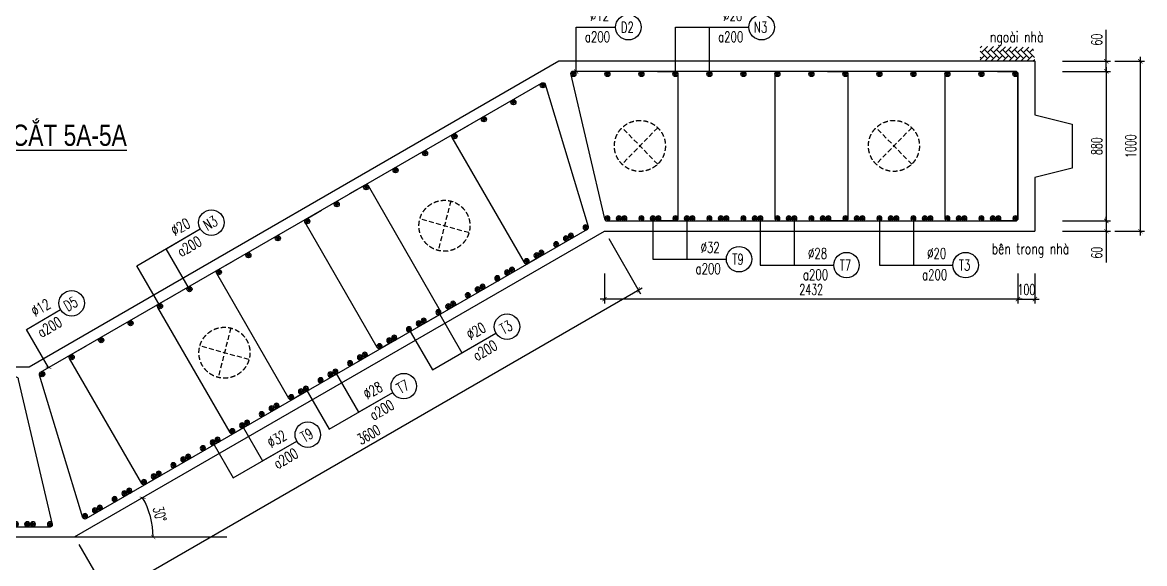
# Model space of a CAD drawing. Header units: millimetres. Extents: x -143483 to 1166745, y -1448440 to -1202244.
# Drawn here: x 533437 to 559843, y -1239771 to -1227031 of the extents above; entities that cross this region are included whole.
import ezdxf
from ezdxf.enums import TextEntityAlignment as Align

# ---------------------------------------------------------------- set-up
doc = ezdxf.new("R2010")
doc.units = ezdxf.units.MM
doc.header["$LTSCALE"] = 30
doc.header["$PDMODE"] = 3
doc.linetypes.add('DASHED', pattern=[19.05, 12.7, -6.35])
doc.layers.get('0').update_dxf_attribs({"lineweight": 9})
doc.layers.get('Defpoints').update_dxf_attribs({"lineweight": 9})
for name, color, linetype in [('ccu11-Cotthep', 9, 'Continuous'), ('ccu11-Dim', 8, 'Continuous'), ('ccu11-Hatch', 8, 'Continuous'), ('ccu11-Text', 31, 'Continuous'), ('ccu11-Thay', 7, 'Continuous'), ('ccu11-Thep', 4, 'Continuous'), ('ccu11-Thep doc', 4, 'Continuous'), ('ccu11-Thepdai', 6, 'Continuous')]:
    doc.layers.add(name, color=color, linetype=linetype)
doc.layers.add('ccu11-Khuat', color=9, linetype='DASHED', lineweight=30)
doc.layers.add('Vicom_thep doc', color=1, linetype='Continuous', lineweight=35)
doc.styles.add('ccu11-dim', font='vnsimli.shx', dxfattribs={"width": 0.65, "bigfont": 'bigfont.shx'})
doc.styles.add('ccu11-VnAvH-B', font='VHAVANB.TTF')
doc.styles.add('ccu11-vnsimli', font='vnsimli.shx', dxfattribs={"width": 0.8, "bigfont": 'vns.shx'})
doc.styles.add('ccu11-vnsimple', font='vnsimple.shx', dxfattribs={"bigfont": 'bigfont.shx'})
doc.styles.add('ccu11_simli', font='vnsimli.shx', dxfattribs={"width": 0.8})
doc.dimstyles.new('ccu11-100', dxfattribs={"dimscale": 100, "dimtxt": 2.5, "dimasz": 1, "dimexe": 1, "dimexo": 2, "dimgap": 1, "dimtad": 1, "dimdec": 0, "dimdsep": 46, "dimtxsty": 'ccu11-dim', "dimblk": 'ARCHTICK', "dimcen": -1, "dimdle": 1, "dimclrd": 256, "dimclre": 256, "dimclrt": 3, "dimadec": 0, "dimazin": 2, "dimtfac": 0.1, "dimtdec": 0, "dimtmove": 0, "dimatfit": 1, "dimldrblk": 'ARCHTICK', "dimfxl": 0, "dimtvp": 0.833333, "dimtolj": 1, "dimtzin": 12, "dimarcsym": 0})
doc.dimstyles.new('ccu11-100x4', dxfattribs={"dimscale": 100, "dimtxt": 2.5, "dimasz": 1, "dimexe": 1, "dimexo": 2, "dimgap": 1, "dimtad": 1, "dimdec": 0, "dimlfac": 0.25, "dimdsep": 46, "dimtxsty": 'ccu11-dim', "dimblk": 'ARCHTICK', "dimcen": -1, "dimdle": 1, "dimclrd": 256, "dimclre": 256, "dimclrt": 3, "dimadec": 0, "dimazin": 2, "dimtfac": 0.1, "dimtdec": 0, "dimtmove": 0, "dimatfit": 1, "dimldrblk": 'ARCHTICK', "dimfxl": 0, "dimtvp": 0.833333, "dimtolj": 1, "dimtzin": 12, "dimarcsym": 0})

# ---------------------------------------------------------------- blocks, each defined once
blk = doc.blocks.new('_ARCHTICK')
at = {"color": 0, "linetype": 'ByBlock', "const_width": 0.15}
blk.add_lwpolyline([(-0.5, -0.5), (0.5, 0.5)], dxfattribs=at)
blk = doc.blocks.new('*D2911')
at = {"layer": 'ccu11-Dim', "linetype": 'ByBlock', "lineweight": -2, "ltscale": 30, "transparency": 16777216}
for p, q in [((547235, -1232118), (547985, -1233417)), ((535378, -1240580), (548022, -1233280)), ((534765, -1239318), (535515, -1240617))]:
    blk.add_line(p, q, dxfattribs=at)
at = {"layer": 'Defpoints', "color": 0, "linetype": 'ByBlock', "ltscale": 30, "transparency": 16777216}
for p in [(547135, -1231944), (547935, -1233330), (534665, -1239144)]:
    blk.add_point(p, dxfattribs=at)
at = {"layer": 'ccu11-Dim', "linetype": 'ByBlock', "lineweight": -2, "ltscale": 30, "transparency": 16777216, "xscale": 100, "yscale": 100, "zscale": 100}
for p, rotation in [((547935, -1233330), 30.00008489636826), ((535465, -1240530), 210.0000848963683)]:
    blk.add_blockref('_ARCHTICK', p, dxfattribs=dict(at, rotation=rotation))
at = {"layer": 'ccu11-Dim', "color": 3, "linetype": 'ByBlock', "ltscale": 30, "transparency": 16777216, "insert": (541587, -1236735), "char_height": 250, "attachment_point": 5, "rotation": 30.0001, "style": 'ccu11-dim'}
blk.add_mtext('\\A1;3600', dxfattribs=at)
blk = doc.blocks.new('*D2912')
at = {"layer": 'ccu11-Dim', "linetype": 'ByBlock', "lineweight": -2, "ltscale": 30, "transparency": 16777216}
for p, q in [((558943, -1227944), (558943, -1227205)), ((557915, -1227944), (559043, -1227944)), ((558943, -1228184), (558943, -1227944)), ((557915, -1228184), (559043, -1228184)), ((558943, -1228184), (558943, -1228284))]:
    blk.add_line(p, q, dxfattribs=at)
at = {"layer": 'Defpoints', "color": 0, "linetype": 'ByBlock', "ltscale": 30, "transparency": 16777216}
for p in [(557715, -1227944), (557715, -1228184), (558943, -1228184)]:
    blk.add_point(p, dxfattribs=at)
at = {"layer": 'ccu11-Dim', "linetype": 'ByBlock', "lineweight": -2, "ltscale": 30, "transparency": 16777216, "xscale": 100, "yscale": 100, "zscale": 100}
for p, rotation in [((558943, -1227944), 270), ((558943, -1228184), 90)]:
    blk.add_blockref('_ARCHTICK', p, dxfattribs=dict(at, rotation=rotation))
at = {"layer": 'ccu11-Dim', "color": 3, "linetype": 'ByBlock', "ltscale": 30, "transparency": 16777216, "insert": (558718, -1227436), "char_height": 250, "attachment_point": 5, "rotation": 90, "style": 'ccu11-dim'}
blk.add_mtext('\\A1;60', dxfattribs=at)
blk = doc.blocks.new('*D2913')
at = {"layer": 'ccu11-Dim', "linetype": 'ByBlock', "lineweight": -2, "ltscale": 30, "transparency": 16777216}
for p, q in [((558943, -1228084), (558943, -1231804)), ((557915, -1228184), (559043, -1228184)), ((557915, -1231704), (559043, -1231704))]:
    blk.add_line(p, q, dxfattribs=at)
at = {"layer": 'Defpoints', "color": 0, "linetype": 'ByBlock', "ltscale": 30, "transparency": 16777216}
for p in [(557715, -1228184), (557715, -1231704), (558943, -1231704)]:
    blk.add_point(p, dxfattribs=at)
at = {"layer": 'ccu11-Dim', "linetype": 'ByBlock', "lineweight": -2, "ltscale": 30, "transparency": 16777216, "xscale": 100, "yscale": 100, "zscale": 100}
for p, rotation in [((558943, -1228184), 90), ((558943, -1231704), 270)]:
    blk.add_blockref('_ARCHTICK', p, dxfattribs=dict(at, rotation=rotation))
at = {"layer": 'ccu11-Dim', "color": 3, "linetype": 'ByBlock', "ltscale": 30, "transparency": 16777216, "insert": (558718, -1229944), "char_height": 250, "attachment_point": 5, "rotation": 90, "style": 'ccu11-dim'}
blk.add_mtext('\\A1;880', dxfattribs=at)
blk = doc.blocks.new('*D2914')
at = {"layer": 'ccu11-Dim', "linetype": 'ByBlock', "lineweight": -2, "ltscale": 30, "transparency": 16777216}
for p, q in [((557915, -1231704), (559043, -1231704)), ((558943, -1231704), (558943, -1231604)), ((558943, -1231704), (558943, -1231944)), ((557915, -1231944), (559043, -1231944)), ((558943, -1231944), (558943, -1232684))]:
    blk.add_line(p, q, dxfattribs=at)
at = {"layer": 'Defpoints', "color": 0, "linetype": 'ByBlock', "ltscale": 30, "transparency": 16777216}
for p in [(557715, -1231704), (558943, -1231704), (557715, -1231944)]:
    blk.add_point(p, dxfattribs=at)
at = {"layer": 'ccu11-Dim', "linetype": 'ByBlock', "lineweight": -2, "ltscale": 30, "transparency": 16777216, "xscale": 100, "yscale": 100, "zscale": 100}
for p, rotation in [((558943, -1231704), 270), ((558943, -1231944), 90)]:
    blk.add_blockref('_ARCHTICK', p, dxfattribs=dict(at, rotation=rotation))
at = {"layer": 'ccu11-Dim', "color": 3, "linetype": 'ByBlock', "ltscale": 30, "transparency": 16777216, "insert": (558718, -1232452), "char_height": 250, "attachment_point": 5, "rotation": 90, "style": 'ccu11-dim'}
blk.add_mtext('\\A1;60', dxfattribs=at)
blk = doc.blocks.new('*D2898')
at = {"layer": 'ccu11-Dim', "linetype": 'ByBlock', "lineweight": -2, "ltscale": 30, "transparency": 16777216}
for p, q in [((559743, -1227844), (559743, -1232044)), ((559143, -1227944), (559843, -1227944)), ((559143, -1231944), (559843, -1231944))]:
    blk.add_line(p, q, dxfattribs=at)
at = {"layer": 'Defpoints', "color": 0, "linetype": 'ByBlock', "ltscale": 30, "transparency": 16777216}
for p in [(558943, -1227944), (558943, -1231944), (559743, -1231944)]:
    blk.add_point(p, dxfattribs=at)
at = {"layer": 'ccu11-Dim', "linetype": 'ByBlock', "lineweight": -2, "ltscale": 30, "transparency": 16777216, "xscale": 100, "yscale": 100, "zscale": 100}
for p, rotation in [((559743, -1227944), 90), ((559743, -1231944), 270)]:
    blk.add_blockref('_ARCHTICK', p, dxfattribs=dict(at, rotation=rotation))
at = {"layer": 'ccu11-Dim', "color": 3, "linetype": 'ByBlock', "ltscale": 30, "transparency": 16777216, "insert": (559518, -1229944), "char_height": 250, "attachment_point": 5, "rotation": 90, "style": 'ccu11-dim'}
blk.add_mtext('\\A1;1000', dxfattribs=at)
blk = doc.blocks.new('MCT')
at = {"ltscale": 0.005}
for p, q in [((-0.49, 0), (0.49, 0)), ((0.35, -0.35), (-0.35, 0.35)), ((-0.35, -0.35), (0.35, 0.35)), ((0, -0.49), (0, 0.49))]:
    blk.add_line(p, q, dxfattribs=at)
blk.add_circle((0, 0), 0.492, dxfattribs=at)
blk = doc.blocks.new('*U1763')
at = {"layer": 'ccu11-Thep doc', "xscale": -121.9200000001001, "yscale": 121.9200000001001, "zscale": 121.92, "rotation": 270}
blk.add_blockref('MCT', (0, 0), dxfattribs=at)
blk = doc.blocks.new('*U1764')
at = {"layer": 'ccu11-Thep doc', "color": 0, "linetype": 'ByBlock', "lineweight": -2, "transparency": 16777216}
for p in [(0, 0), (800, 0), (1600, 0), (2400, 0), (3200, 0), (4000, 0), (4800, 0), (5600, 0), (6400, 0), (7200, 0), (8000, 0), (8800, 0)]:
    blk.add_blockref('*U1763', p, dxfattribs=at)
blk = doc.blocks.new('*U1766')
at = {"layer": 'ccu11-Thep doc', "xscale": -121.9200000001001, "yscale": 121.9200000001001, "zscale": 121.92, "rotation": 270}
blk.add_blockref('MCT', (0, 0), dxfattribs=at)
blk = doc.blocks.new('*U1767')
at = {"layer": 'ccu11-Thep doc', "color": 0, "linetype": 'ByBlock', "lineweight": -2, "transparency": 16777216}
for p in [(0, 0), (800, 0), (1600, 0), (2400, 0), (3200, 0), (4000, 0), (4800, 0), (5600, 0), (6400, 0), (7200, 0), (8000, 0), (8800, 0), (9600, 0), (10400, 0)]:
    blk.add_blockref('*U1766', p, dxfattribs=at)
blk = doc.blocks.new('*U1758')
at = {"layer": 'ccu11-Thep doc', "xscale": -121.9200000001001, "yscale": 121.9200000001001, "zscale": 121.92, "rotation": 270}
blk.add_blockref('MCT', (0, 0), dxfattribs=at)
blk = doc.blocks.new('*U1765')
at = {"layer": 'ccu11-Thep doc', "color": 0, "linetype": 'ByBlock', "lineweight": -2, "transparency": 16777216}
for p in [(0, 0), (800, 0), (1600, 0), (2400, 0), (3200, 0), (4000, 0), (4800, 0), (5600, 0), (6400, 0), (7200, 0), (8000, 0), (8800, 0), (9600, 0)]:
    blk.add_blockref('*U1758', p, dxfattribs=at)
blk = doc.blocks.new('*D2903')
at = {"layer": 'ccu11-Dim', "lineweight": -2, "transparency": 16777216}
blk.add_arc((534665, -1239144), 1848, 360, 30.0001, dxfattribs=at)
at = {"layer": 'Defpoints', "color": 0, "transparency": 16777216}
for p in [(547135, -1231944), (536485, -1238823), (534665, -1239144), (534665, -1239144), (538246, -1239144)]:
    blk.add_point(p, dxfattribs=at)
at = {"layer": 'ccu11-Dim', "lineweight": -2, "transparency": 16777216, "xscale": 100, "yscale": 100, "zscale": 100}
for p, rotation in [((536265, -1238220), 120.0000848963685), ((536513, -1239144), 269.9999999999973)]:
    blk.add_blockref('_ARCHTICK', p, dxfattribs=dict(at, rotation=rotation))
at = {"layer": 'ccu11-Dim', "color": 3, "transparency": 16777216, "insert": (536667, -1238608), "char_height": 250, "attachment_point": 5, "rotation": 285, "style": 'ccu11-dim'}
blk.add_mtext('\\A1;30\\M+1818B', dxfattribs=at)
blk = doc.blocks.new('*U1757')
at = {"layer": 'ccu11-Thep doc', "xscale": -121.9200000001001, "yscale": 121.9200000001001, "zscale": 121.92, "rotation": 270}
blk.add_blockref('MCT', (0, 0), dxfattribs=at)
blk = doc.blocks.new('*U1759')
at = {"layer": 'ccu11-Thep doc', "color": 0, "linetype": 'ByBlock', "lineweight": -2, "transparency": 16777216}
for p in [(0, 0), (800, 0), (1600, 0), (2400, 0), (3200, 0), (4000, 0), (4800, 0), (5600, 0), (6400, 0), (7200, 0), (8000, 0), (8800, 0), (9600, 0), (10400, 0), (11200, 0), (12000, 0), (12800, 0), (13600, 0)]:
    blk.add_blockref('*U1757', p, dxfattribs=at)
blk = doc.blocks.new('*U1760')
at = {"layer": 'ccu11-Thep doc', "xscale": -121.9200000001001, "yscale": 121.9200000001001, "zscale": 121.92, "rotation": 270}
blk.add_blockref('MCT', (0, 0), dxfattribs=at)
blk = doc.blocks.new('*U1768')
at = {"layer": 'ccu11-Thep doc', "color": 0, "linetype": 'ByBlock', "lineweight": -2, "transparency": 16777216}
for p in [(0, 0), (800, 0), (1600, 0), (2400, 0), (3200, 0), (4000, 0), (4800, 0), (5600, 0), (6400, 0), (7200, 0), (8000, 0), (8800, 0), (9600, 0), (10400, 0), (11200, 0), (12000, 0), (12800, 0), (13600, 0)]:
    blk.add_blockref('*U1760', p, dxfattribs=at)
blk = doc.blocks.new('*D2907')
at = {"layer": 'ccu11-Dim', "linetype": 'ByBlock', "lineweight": -2, "ltscale": 30, "transparency": 16777216}
for p, q in [((547135, -1232945), (547135, -1233645)), ((556863, -1232945), (556863, -1233645)), ((556963, -1233545), (547035, -1233545))]:
    blk.add_line(p, q, dxfattribs=at)
at = {"layer": 'Defpoints', "color": 0, "linetype": 'ByBlock', "ltscale": 30, "transparency": 16777216}
for p in [(547135, -1232745), (556863, -1232745), (547135, -1233545)]:
    blk.add_point(p, dxfattribs=at)
at = {"layer": 'ccu11-Dim', "linetype": 'ByBlock', "lineweight": -2, "ltscale": 30, "transparency": 16777216, "xscale": 100, "yscale": 100, "zscale": 100, "rotation": 180}
blk.add_blockref('_ARCHTICK', (547135, -1233545), dxfattribs=at)
at = {"layer": 'ccu11-Dim', "linetype": 'ByBlock', "lineweight": -2, "ltscale": 30, "transparency": 16777216, "xscale": 100, "yscale": 100, "zscale": 100}
blk.add_blockref('_ARCHTICK', (556863, -1233545), dxfattribs=at)
at = {"layer": 'ccu11-Dim', "color": 3, "linetype": 'ByBlock', "ltscale": 30, "transparency": 16777216, "insert": (551999, -1233320), "char_height": 250, "attachment_point": 5, "style": 'ccu11-dim'}
blk.add_mtext('\\A1;2432', dxfattribs=at)
blk = doc.blocks.new('*D2908')
at = {"layer": 'ccu11-Dim', "linetype": 'ByBlock', "lineweight": -2, "ltscale": 30, "transparency": 16777216}
for p, q in [((556863, -1232945), (556863, -1233645)), ((557263, -1232945), (557263, -1233645)), ((556863, -1233545), (556763, -1233545)), ((556863, -1233545), (557263, -1233545)), ((557263, -1233545), (557363, -1233545))]:
    blk.add_line(p, q, dxfattribs=at)
at = {"layer": 'Defpoints', "color": 0, "linetype": 'ByBlock', "ltscale": 30, "transparency": 16777216}
for p in [(556863, -1232745), (557263, -1232745), (557263, -1233545)]:
    blk.add_point(p, dxfattribs=at)
at = {"layer": 'ccu11-Dim', "linetype": 'ByBlock', "lineweight": -2, "ltscale": 30, "transparency": 16777216, "xscale": 100, "yscale": 100, "zscale": 100}
blk.add_blockref('_ARCHTICK', (556863, -1233545), dxfattribs=at)
at = {"layer": 'ccu11-Dim', "linetype": 'ByBlock', "lineweight": -2, "ltscale": 30, "transparency": 16777216, "xscale": 100, "yscale": 100, "zscale": 100, "rotation": 180}
blk.add_blockref('_ARCHTICK', (557263, -1233545), dxfattribs=at)
at = {"layer": 'ccu11-Dim', "color": 3, "linetype": 'ByBlock', "ltscale": 30, "transparency": 16777216, "insert": (557063, -1233320), "char_height": 250, "attachment_point": 5, "style": 'ccu11-dim'}
blk.add_mtext('\\A1;100', dxfattribs=at)
blk = doc.blocks.new('SHD')
at = {"layer": 'ccu11-Cotthep'}
blk.add_circle((300, 0), 300, dxfattribs=at)
at = {"layer": 'ccu11-Cotthep', "color": 31, "style": 'ccu11_simli', "width": 0.8}
blk.add_attdef('DK', text='', height=250, dxfattribs=at).set_placement((-101, 65), align=Align.BOTTOM_RIGHT)
blk.add_attdef('KH', text='', height=250, dxfattribs=at).set_placement((300, 0), align=Align.MIDDLE)
blk.add_attdef('KC', text='', height=250, dxfattribs=at).set_placement((-101, -142), align=Align.TOP_RIGHT)
blk = doc.blocks.new('ccu11_block_thep')
at = {"layer": 'ccu11-Thep', "color": 3}
for p, q in [((-0.4, 0), (0.4, 0)), ((-0.28, 0.28), (0.28, -0.28)), ((0.28, 0.28), (-0.28, -0.28)), ((0, 0.4), (0, -0.4))]:
    blk.add_line(p, q, dxfattribs=at)
at = {"layer": 'ccu11-Thep', "color": 1, "const_width": 0.0667}
blk.add_lwpolyline([(-0.4, 0, 1), (0.4, 0, 1), (-0.4, 0, 1)], format="xyb", dxfattribs=at)
at = {"layer": 'ccu11-Thep', "color": 1}
blk.add_circle((0, 0), 0.4, dxfattribs=at)
blk = doc.blocks.new('*U1777')
at = {"layer": 'Vicom_thep doc', "xscale": -150, "yscale": 150, "zscale": 150, "rotation": 180}
blk.add_blockref('ccu11_block_thep', (0, 0), dxfattribs=at)
blk = doc.blocks.new('*U1778')
at = {"layer": 'ccu11-Thep doc', "color": 0, "linetype": 'ByBlock', "lineweight": -2, "transparency": 16777216}
for p in [(0, 0), (800, 0), (1600, 0), (2400, 0), (3200, 0), (4000, 0), (4800, 0), (5600, 0), (6400, 0), (7200, 0), (8000, 0), (8800, 0)]:
    blk.add_blockref('*U1777', p, dxfattribs=at)
blk = doc.blocks.new('*U1779')
at = {"layer": 'Vicom_thep doc', "xscale": -150, "yscale": 150, "zscale": 150, "rotation": 180}
blk.add_blockref('ccu11_block_thep', (0, 0), dxfattribs=at)
blk = doc.blocks.new('*U1780')
at = {"layer": 'ccu11-Thep doc', "color": 0, "linetype": 'ByBlock', "lineweight": -2, "transparency": 16777216}
for p in [(0, 0), (800, 0), (1600, 0), (2400, 0), (3200, 0), (4000, 0), (4800, 0), (5600, 0), (6400, 0), (7200, 0), (8000, 0), (8800, 0), (9600, 0), (10400, 0), (11200, 0), (12000, 0), (12800, 0)]:
    blk.add_blockref('*U1779', p, dxfattribs=at)
blk = doc.blocks.new('*U1775')
at = {"layer": 'Vicom_thep doc', "xscale": -150, "yscale": 150, "zscale": 150, "rotation": 180}
blk.add_blockref('ccu11_block_thep', (0, 0), dxfattribs=at)
blk = doc.blocks.new('*U1776')
at = {"layer": 'ccu11-Thep doc', "color": 0, "linetype": 'ByBlock', "lineweight": -2, "transparency": 16777216}
for p in [(0, 0), (800, 0), (1600, 0), (2400, 0), (3200, 0), (4000, 0), (4800, 0), (5600, 0), (6400, 0), (7200, 0), (8000, 0), (8800, 0)]:
    blk.add_blockref('*U1775', p, dxfattribs=at)
blk = doc.blocks.new('*U1769')
at = {"layer": 'Vicom_thep doc', "xscale": -150, "yscale": 150, "zscale": 150, "rotation": 180}
blk.add_blockref('ccu11_block_thep', (0, 0), dxfattribs=at)
blk = doc.blocks.new('*U1770')
at = {"layer": 'ccu11-Thep doc', "color": 0, "linetype": 'ByBlock', "lineweight": -2, "transparency": 16777216}
for p in [(0, 0), (800, 0), (1600, 0), (2400, 0), (3200, 0), (4000, 0), (4800, 0), (5600, 0), (6400, 0), (7200, 0), (8000, 0), (8800, 0)]:
    blk.add_blockref('*U1769', p, dxfattribs=at)
blk = doc.blocks.new('*U1771')
at = {"layer": 'Vicom_thep doc', "xscale": -150, "yscale": 150, "zscale": 150, "rotation": 180}
blk.add_blockref('ccu11_block_thep', (0, 0), dxfattribs=at)
blk = doc.blocks.new('*U1772')
at = {"layer": 'ccu11-Thep doc', "color": 0, "linetype": 'ByBlock', "lineweight": -2, "transparency": 16777216}
for p in [(0, 0), (800, 0), (1600, 0), (2400, 0), (3200, 0), (4000, 0), (4800, 0), (5600, 0), (6400, 0), (7200, 0), (8000, 0), (8800, 0), (9600, 0), (10400, 0), (11200, 0), (12000, 0), (12800, 0)]:
    blk.add_blockref('*U1771', p, dxfattribs=at)
blk = doc.blocks.new('*U1773')
at = {"layer": 'Vicom_thep doc', "xscale": -150, "yscale": 150, "zscale": 150, "rotation": 180}
blk.add_blockref('ccu11_block_thep', (0, 0), dxfattribs=at)
blk = doc.blocks.new('*U1774')
at = {"layer": 'ccu11-Thep doc', "color": 0, "linetype": 'ByBlock', "lineweight": -2, "transparency": 16777216}
for p in [(0, 0), (800, 0), (1600, 0), (2400, 0), (3200, 0), (4000, 0), (4800, 0), (5600, 0), (6400, 0), (7200, 0), (8000, 0), (8800, 0)]:
    blk.add_blockref('*U1773', p, dxfattribs=at)

msp = doc.modelspace()

# ---------------------------------------------------------------- hatches: boundary and pattern name
at = {"layer": 'ccu11-Hatch', "ltscale": 10}
h = msp.add_hatch(dxfattribs=at)
h.set_pattern_fill('AR-HBONE', color=256, scale=25, angle=270, style=0)
h.set_pattern_definition([(45, (-2705879.41, 548511.73), (141.4213562, 4e-14), [300, -100]), (315, (-2705808.7, 548582.44), (141.4213562, 4e-14), [300, -100])])
h.paths.add_polyline_path([(555971.09, -1227591.74), (555971.09, -1227944.47), (557263.45, -1227944.47), (557220.59, -1227613.16)])

# ---------------------------------------------------------------- linework, layer by layer
at = {"layer": 'ccu11-Dim'}
msp.add_lwpolyline([(534664.53, -1239144.47), (538246.45, -1239144.47)], dxfattribs=at)
at = {"layer": 'ccu11-Khuat', "ltscale": 0.3}
for p, q in [((548386.45, -1229508.75), (547548.22, -1230367.45)), ((548386.45, -1230367.45), (547548.22, -1229508.75)), ((554364.35, -1229508.75), (553526.12, -1230367.45)), ((554364.35, -1230367.45), (553526.12, -1229508.75)), ((543515.95, -1231236.25), (543219.37, -1232399.02)), ((543945.3, -1231979.9), (542790.02, -1231655.36)), ((538338.93, -1234225.2), (538042.35, -1235387.97)), ((538768.28, -1234968.86), (537613, -1234644.32))]:
    msp.add_line(p, q, dxfattribs=at)
for centre in [(547967.33, -1229938.1), (553945.24, -1229938.1), (543367.66, -1231817.63), (538190.64, -1234806.59)]:
    msp.add_circle(centre, 600, dxfattribs=at)
at = {"layer": 'ccu11-Thay'}
for p, q in [((546063.45, -1227944.47), (533592.73, -1235144.47)), ((557263.45, -1227944.47), (546063.45, -1227944.47)), ((557263.45, -1227944.47), (557263.45, -1229204.47)), ((557263.45, -1229204.47), (558143.22, -1229424.47)), ((558143.22, -1229424.47), (558143.22, -1230464.47)), ((558143.22, -1230464.47), (557263.45, -1230684.47)), ((557263.45, -1230684.47), (557263.45, -1231944.47)), ((534664.53, -1239144.47), (547135.25, -1231944.47)), ((547135.25, -1231944.47), (557263.45, -1231944.47)), ((533592.73, -1235144.47), (523464.53, -1235144.47)), ((523464.53, -1239144.47), (534664.53, -1239144.47))]:
    msp.add_line(p, q, dxfattribs=at)
at = {"layer": 'ccu11-Thepdai'}
for points in [[(547185.8, -1231704.47), (556803.45, -1231704.47, 0.41421356), (556863.45, -1231644.47), (556863.45, -1228234.47, 0.41421356), (556813.45, -1228184.47), (546385.8, -1228184.47, 0.41421356), (546335.8, -1228234.47), (547135.8, -1231654.47, 0.41421356), (547185.8, -1231704.47)], [(548383.45, -1228184.47), (548803.45, -1228184.47, -0.41421356), (548863.45, -1228244.47), (548863.45, -1231644.47, -0.41421356), (548803.45, -1231704.47), (548383.45, -1231704.47)], [(551623.45, -1228184.47), (551203.45, -1228184.47, 0.41421356), (551143.45, -1228244.47), (551143.45, -1231644.47, 0.41421356), (551203.45, -1231704.47), (551623.45, -1231704.47)], [(552383.45, -1228184.47), (552803.45, -1228184.47, -0.41421356), (552863.45, -1228244.47), (552863.45, -1231644.47, -0.41421356), (552803.45, -1231704.47), (552383.45, -1231704.47)], [(555623.45, -1228184.47), (555203.45, -1228184.47, 0.41421356), (555143.45, -1228244.47), (555143.45, -1231644.47, 0.41421356), (555203.45, -1231704.47), (555623.45, -1231704.47)], [(556383.45, -1228184.47), (556803.45, -1228184.47, -0.41421356), (556863.45, -1228244.47), (556863.45, -1231644.47, -0.41421356), (556803.45, -1231704.47), (556383.45, -1231704.47)], [(533859.35, -1235267.64), (545652.58, -1228458.81, -0.41421356), (545734.54, -1228480.77), (546746.72, -1231833.92, -0.41421356), (546728.42, -1231902.22), (534926.54, -1238716.05, -0.41421356), (534858.23, -1238697.75), (533841.05, -1235335.94, -0.41421356), (533859.35, -1235267.64)], [(545697.85, -1232497.22), (545334.12, -1232707.22, -0.41421356), (545252.16, -1232685.26), (543552.16, -1229740.77, -0.41421356), (543574.12, -1229658.81), (543937.85, -1229448.81)], [(542891.93, -1234117.22), (543255.66, -1233907.22, 0.41421356), (543277.62, -1233825.26), (541577.62, -1230880.77, 0.41421356), (541495.66, -1230858.81), (541131.93, -1231068.81)], [(542233.75, -1234497.22), (541870.02, -1234707.22, -0.41421356), (541788.06, -1234685.26), (540088.06, -1231740.77, -0.41421356), (540110.02, -1231658.81), (540473.75, -1231448.81)], [(540155.29, -1235697.22), (539791.56, -1235907.22, -0.41421356), (539709.6, -1235885.26), (538009.6, -1232940.77, -0.41421356), (538031.56, -1232858.81), (538395.29, -1232648.81)], [(538769.65, -1236497.22), (538405.92, -1236707.22, -0.41421356), (538323.96, -1236685.26), (536623.96, -1233740.77, -0.41421356), (536645.92, -1233658.81), (537009.65, -1233448.81)], [(536691.19, -1237697.22), (536327.46, -1237907.22, -0.41421356), (536245.49, -1237885.26), (534545.49, -1234940.77, -0.41421356), (534567.46, -1234858.81), (534931.19, -1234648.81)], [(526412.73, -1235384.47), (525692.26, -1235384.47, 0.23620228), (525580.49, -1235477.21), (524426.62, -1238823.97, 0.5204497), (524483, -1238904.47), (534094.53, -1238904.47, 0.41421356), (534144.53, -1238854.47), (533344.53, -1235434.47, 0.41421356), (533294.53, -1235384.47), (524483, -1235384.47, 0.5204497), (524426.62, -1235464.97), (525580.49, -1238811.72, 0.23620228), (525692.26, -1238904.47), (526412.73, -1238904.47)]]:
    msp.add_lwpolyline(points, format="xyb", dxfattribs=at)

# ---------------------------------------------------------------- block references
at = {"layer": 'ccu11-Cotthep'}
ref = msp.add_blockref('SHD', (547396.87, -1227144.11), dxfattribs=at)
ref.add_attrib('KH', 'D2', dxfattribs={"color": 31, "height": 250, "style": 'ccu11-vnsimple', "width": 0.7}).set_placement((547671.87, -1227144.11), align=Align.MIDDLE_CENTER)
ref.add_attrib('KC', 'a200', dxfattribs={"color": 31, "height": 250, "style": 'ccu11-vnsimple', "width": 0.7}).set_placement((546968.29, -1227244.11), align=Align.TOP_CENTER)
ref.add_attrib('DK', '`12', dxfattribs={"color": 31, "height": 250, "style": 'ccu11-vnsimple', "width": 0.7}).set_placement((547016.09, -1227069.11), align=Align.BOTTOM_CENTER)
ref = msp.add_blockref('SHD', (550532.45, -1227144.11), dxfattribs=at)
ref.add_attrib('KH', 'N3', dxfattribs={"color": 31, "height": 250, "style": 'ccu11-vnsimple', "width": 0.7}).set_placement((550807.45, -1227144.11), align=Align.MIDDLE_CENTER)
ref.add_attrib('KC', 'a200', dxfattribs={"color": 31, "height": 250, "style": 'ccu11-vnsimple', "width": 0.7}).set_placement((550103.87, -1227244.11), align=Align.TOP_CENTER)
ref.add_attrib('DK', '`20', dxfattribs={"color": 31, "height": 250, "style": 'ccu11-vnsimple', "width": 0.7}).set_placement((550151.67, -1227069.11), align=Align.BOTTOM_CENTER)
ref = msp.add_blockref('SHD', (537623.1, -1231893.34), dxfattribs=dict(at, rotation=30))
ref.add_attrib('KH', 'N3', dxfattribs={"color": 31, "height": 250, "rotation": 30, "style": 'ccu11-vnsimple', "width": 0.7}).set_placement((537861.25, -1231755.84), align=Align.MIDDLE_CENTER)
ref.add_attrib('KC', 'a200', dxfattribs={"color": 31, "height": 250, "rotation": 30, "style": 'ccu11-vnsimple', "width": 0.7}).set_placement((537301.93, -1232194.23), align=Align.TOP_CENTER)
ref.add_attrib('DK', '`20', dxfattribs={"color": 31, "height": 250, "rotation": 30, "style": 'ccu11-vnsimple', "width": 0.7}).set_placement((537255.83, -1232018.78), align=Align.BOTTOM_CENTER)
ref = msp.add_blockref('SHD', (550001.61, -1232605.1), dxfattribs=at)
ref.add_attrib('KH', 'T9', dxfattribs={"color": 31, "height": 250, "style": 'ccu11-vnsimple', "width": 0.7}).set_placement((550276.61, -1232605.1), align=Align.MIDDLE_CENTER)
ref.add_attrib('KC', 'a200', dxfattribs={"color": 31, "height": 250, "style": 'ccu11-vnsimple', "width": 0.7}).set_placement((549573.03, -1232705.1), align=Align.TOP_CENTER)
ref.add_attrib('DK', '`32', dxfattribs={"color": 31, "height": 250, "style": 'ccu11-vnsimple', "width": 0.7}).set_placement((549620.83, -1232530.1), align=Align.BOTTOM_CENTER)
ref = msp.add_blockref('SHD', (552529.3, -1232744.82), dxfattribs=at)
ref.add_attrib('KH', 'T7', dxfattribs={"color": 31, "height": 250, "style": 'ccu11-vnsimple', "width": 0.7}).set_placement((552804.3, -1232744.82), align=Align.MIDDLE_CENTER)
ref.add_attrib('KC', 'a200', dxfattribs={"color": 31, "height": 250, "style": 'ccu11-vnsimple', "width": 0.7}).set_placement((552100.72, -1232844.82), align=Align.TOP_CENTER)
ref.add_attrib('DK', '`28', dxfattribs={"color": 31, "height": 250, "style": 'ccu11-vnsimple', "width": 0.7}).set_placement((552148.52, -1232669.82), align=Align.BOTTOM_CENTER)
ref = msp.add_blockref('SHD', (555332.45, -1232744.82), dxfattribs=at)
ref.add_attrib('KH', 'T3', dxfattribs={"color": 31, "height": 250, "style": 'ccu11-vnsimple', "width": 0.7}).set_placement((555607.45, -1232744.82), align=Align.MIDDLE_CENTER)
ref.add_attrib('KC', 'a200', dxfattribs={"color": 31, "height": 250, "style": 'ccu11-vnsimple', "width": 0.7}).set_placement((554903.87, -1232844.82), align=Align.TOP_CENTER)
ref.add_attrib('DK', '`20', dxfattribs={"color": 31, "height": 250, "style": 'ccu11-vnsimple', "width": 0.7}).set_placement((554951.67, -1232669.82), align=Align.BOTTOM_CENTER)
ref = msp.add_blockref('SHD', (534333.87, -1233792.37), dxfattribs=dict(at, rotation=30))
ref.add_attrib('KH', 'D5', dxfattribs={"color": 31, "height": 250, "rotation": 30, "style": 'ccu11-vnsimple', "width": 0.7}).set_placement((534572.03, -1233654.87), align=Align.MIDDLE_CENTER)
ref.add_attrib('KC', 'a200', dxfattribs={"color": 31, "height": 250, "rotation": 30, "style": 'ccu11-vnsimple', "width": 0.7}).set_placement((534012.71, -1234093.27), align=Align.TOP_CENTER)
ref.add_attrib('DK', '`12', dxfattribs={"color": 31, "height": 250, "rotation": 30, "style": 'ccu11-vnsimple', "width": 0.7}).set_placement((533966.61, -1233917.81), align=Align.BOTTOM_CENTER)
ref = msp.add_blockref('SHD', (544580.38, -1234343.7), dxfattribs=dict(at, rotation=30))
ref.add_attrib('KH', 'T3', dxfattribs={"color": 31, "height": 250, "rotation": 30, "style": 'ccu11-vnsimple', "width": 0.7}).set_placement((544818.53, -1234206.2), align=Align.MIDDLE_CENTER)
ref.add_attrib('KC', 'a200', dxfattribs={"color": 31, "height": 250, "rotation": 30, "style": 'ccu11-vnsimple', "width": 0.7}).set_placement((544259.21, -1234644.59), align=Align.TOP_CENTER)
ref.add_attrib('DK', '`20', dxfattribs={"color": 31, "height": 250, "rotation": 30, "style": 'ccu11-vnsimple', "width": 0.7}).set_placement((544213.11, -1234469.14), align=Align.BOTTOM_CENTER)
ref = msp.add_blockref('SHD', (542150.96, -1235743.24), dxfattribs=dict(at, rotation=30))
ref.add_attrib('KH', 'T7', dxfattribs={"color": 31, "height": 250, "rotation": 30, "style": 'ccu11-vnsimple', "width": 0.7}).set_placement((542389.12, -1235605.74), align=Align.MIDDLE_CENTER)
ref.add_attrib('KC', 'a200', dxfattribs={"color": 31, "height": 250, "rotation": 30, "style": 'ccu11-vnsimple', "width": 0.7}).set_placement((541829.8, -1236044.13), align=Align.TOP_CENTER)
ref.add_attrib('DK', '`28', dxfattribs={"color": 31, "height": 250, "rotation": 30, "style": 'ccu11-vnsimple', "width": 0.7}).set_placement((541783.69, -1235868.68), align=Align.BOTTOM_CENTER)
ref = msp.add_blockref('SHD', (539892.05, -1236886.08), dxfattribs=dict(at, rotation=30))
ref.add_attrib('KH', 'T9', dxfattribs={"color": 31, "height": 250, "rotation": 30, "style": 'ccu11-vnsimple', "width": 0.7}).set_placement((540130.21, -1236748.58), align=Align.MIDDLE_CENTER)
ref.add_attrib('KC', 'a200', dxfattribs={"color": 31, "height": 250, "rotation": 30, "style": 'ccu11-vnsimple', "width": 0.7}).set_placement((539570.89, -1237186.97), align=Align.TOP_CENTER)
ref.add_attrib('DK', '`32', dxfattribs={"color": 31, "height": 250, "rotation": 30, "style": 'ccu11-vnsimple', "width": 0.7}).set_placement((539524.78, -1237011.52), align=Align.BOTTOM_CENTER)
at = {"layer": 'ccu11-Thep doc', "xscale": -1}
msp.add_blockref('*U1767', (556803.45, -1228244.47), dxfattribs=at)
at = {"layer": 'ccu11-Thep doc', "xscale": -1, "rotation": 30.00000000000006}
msp.add_blockref('*U1768', (545682.58, -1228510.77), dxfattribs=at)
at = {"layer": 'ccu11-Thep doc'}
for name, p, rotation in [('*U1765', (556803.45, -1231644.47), 180), ('*U1759', (546689.76, -1231855.26), 209.9999999999999), ('*U1772', (535142.5, -1238518.05), 30), ('*U1780', (535258.23, -1238455.26), 30), ('*U1764', (534084.53, -1238844.47), 180)]:
    msp.add_blockref(name, p, dxfattribs=dict(at, rotation=rotation))
for name, p in [('*U1774', (547472.61, -1231644.47)), ('*U1776', (547603.45, -1231644.47)), ('*U1770', (524749.03, -1238844.47)), ('*U1778', (524884.17, -1238844.47))]:
    msp.add_blockref(name, p, dxfattribs=at)

# ---------------------------------------------------------------- texts
at = {"layer": 'ccu11-Text', "linetype": 'Continuous', "style": 'ccu11-vnsimli', "width": 0.75}
for s, p in [('ngoµi nhµ', (556834.28, -1227496.32)), ('bªn trong nhµ', (557158.09, -1232482.93))]:
    msp.add_text(s, height=250, dxfattribs=at).set_placement(p, align=Align.CENTER)
at = {"layer": 'ccu11-Text', "color": 6, "style": 'ccu11-VnAvH-B', "width": 0.8}
msp.add_text('%%UmÆt c¾t 5a-5a', height=500, dxfattribs=at).set_placement((533901.2, -1229936.04), align=Align.CENTER)

# ---------------------------------------------------------------- dimensions: what is measured, and where the dimension line sits
at = {"layer": 'ccu11-Dim', "linetype": 'ByBlock', "ltscale": 30}
for base, p1, p2, angle, picture, middle in [((558943.22, -1228184.47), (557714.82, -1227944.47), (557714.82, -1228184.47), 90, '*D2912', (558943.22, -1227436.48)), ((558943.22, -1231704.47), (557714.82, -1231944.47), (557714.82, -1231704.47), 270, '*D2914', (558943.22, -1232452.45))]:
    dim = msp.add_linear_dim(base=base, p1=p1, p2=p2, angle=angle, dimstyle='ccu11-100x4', dxfattribs=at)
    dim.commit()
    dim.dimension.update_dxf_attribs({"geometry": picture, "text_midpoint": middle, "dimtype": 160})
for base, p1, p2, angle, picture, middle in [((559743.22, -1231944.47), (558943.22, -1227944.47), (558943.22, -1231944.47), 90, '*D2898', (559518.22, -1229944.47)), ((547135.25, -1233544.82), (556863.45, -1232744.83), (547135.25, -1232744.83), 180, '*D2907', (551999.35, -1233319.82))]:
    dim = msp.add_linear_dim(base=base, p1=p1, p2=p2, angle=angle, dimstyle='ccu11-100x4', dxfattribs=at)
    dim.commit()
    dim.dimension.update_dxf_attribs({"geometry": picture, "text_midpoint": middle})
for base, p1, p2, angle, override, picture, middle in [((558943.22, -1231704.47), (557714.82, -1228184.47), (557714.82, -1231704.47), 90, {"dimtmove": 1}, '*D2913', (558718.22, -1229944.47)), ((557263.45, -1233544.82), (556863.45, -1232744.83), (557263.45, -1232744.83), 180, {"dimtix": 1}, '*D2908', (557063.45, -1233319.82))]:
    dim = msp.add_linear_dim(base=base, p1=p1, p2=p2, angle=angle, dimstyle='ccu11-100x4', override=override, dxfattribs=at)
    dim.commit()
    dim.dimension.update_dxf_attribs({"geometry": picture, "text_midpoint": middle})
dim = msp.add_aligned_dim(p1=(534664.53, -1239144.47), p2=(547135.25, -1231944.47), distance=-1600, dimstyle='ccu11-100x4', dxfattribs=at)
dim.commit()
dim.dimension.update_dxf_attribs({"geometry": '*D2911', "text_midpoint": (541587.39, -1236735.25)})
at = {"layer": 'ccu11-Dim'}
dim = msp.add_angular_dim_2l(base=(536484.85, -1238823.49), line1=((534664.53, -1239144.47), (547135.25, -1231944.47)), line2=((534664.53, -1239144.47), (538246.45, -1239144.47)), dimstyle='ccu11-100', dxfattribs=at)
dim.commit()
dim.dimension.update_dxf_attribs({"geometry": '*D2903', "text_midpoint": (536667.28, -1238607.83)})

# ---------------------------------------------------------------- leaders
at = {"layer": 'ccu11-Cotthep', "linetype": 'ByBlock', "ltscale": 30}
for points in [[(546467.87, -1228184.47), (546467.87, -1227144.11), (547396.87, -1227144.11)], [(534049.52, -1235157.85), (533529.34, -1234256.87), (534333.87, -1233792.37)]]:
    msp.add_leader(points, dimstyle='ccu11-100x4', dxfattribs=at)
at = {"layer": 'ccu11-Cotthep'}
for points in [[(548803.45, -1228244.47), (548803.45, -1227144.11), (550532.45, -1227144.11)], [(549603.45, -1228244.47), (549603.45, -1227144.11), (550532.45, -1227144.11)], [(548272.61, -1231644.47), (548272.61, -1232605.1), (550001.61, -1232605.1)], [(549072.61, -1231644.47), (549072.61, -1232605.1), (550001.61, -1232605.1)], [(550800.3, -1231644.47), (550800.3, -1232744.82), (552529.3, -1232744.82)], [(551600.3, -1231644.47), (551600.3, -1232744.82), (552529.3, -1232744.82)], [(553603.45, -1231644.47), (553603.45, -1232744.82), (555332.45, -1232744.82)], [(554403.45, -1231644.47), (554403.45, -1232744.82), (555332.45, -1232744.82)], [(536675.92, -1233710.77), (536125.74, -1232757.84), (537623.1, -1231893.34)], [(537368.74, -1233310.77), (536818.56, -1232357.84), (537623.1, -1231893.34)], [(543225.66, -1233855.26), (543775.84, -1234808.2), (544580.38, -1234343.7)], [(542532.84, -1234255.26), (543083.02, -1235208.2), (544580.38, -1234343.7)], [(540796.24, -1235254.8), (541346.42, -1236207.74), (542150.96, -1235743.24)], [(540103.42, -1235654.8), (540653.6, -1236607.74), (542150.96, -1235743.24)], [(538607.2, -1236518.65), (539087.51, -1237350.58), (539892.05, -1236886.08)], [(537914.38, -1236918.65), (538394.69, -1237750.58), (539892.05, -1236886.08)]]:
    msp.add_leader(points, dimstyle='ccu11-100', override={"dimasz": 1.5, "dimgap": 1, "dimtad": 0, "dimldrblk": 'None', "dimfxl": 3, "dimfxlon": 1, "dimtfill": 1, "dimarcsym": 1}, dxfattribs=at)

doc.saveas('drawing.dxf')
